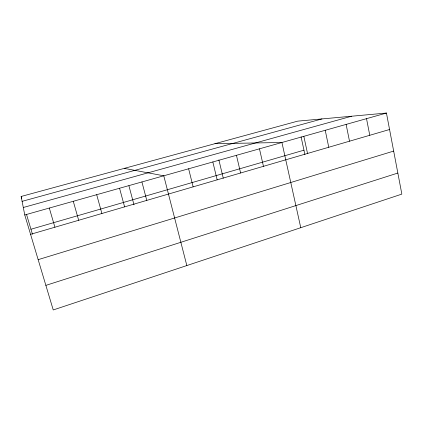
<?xml version="1.0" encoding="UTF-8"?>
<svg xmlns="http://www.w3.org/2000/svg" width="423" height="423" viewBox="0 0 423 423"><rect width="100%" height="100%" fill="white"/><g stroke="black" fill="none" stroke-linecap="round" stroke-linejoin="round"><path stroke-width="0.63" d="M45.864 285.366L397.847 173.049M38.16 259.653L393.67 151.085M30.567 234.321L389.567 129.501M30.953 229.24L303.957 150.186M24.761 214.963L386.437 113.047L401.85 194.109L53.24 309.953L24.761 214.963L21.15 196.468L297.702 121.142L386.437 113.047M23.302 207.492L351.635 116.219M22.102 201.343L321.945 118.932M214.974 143.677L281.924 142.498L300.769 227.701M124.262 168.386L163.775 175.794L186.834 265.559M21.15 196.468L21.705 198.318M26.501 214.355L32.465 234.294M49.306 208.047L54.905 227.214M73.274 201.295L78.678 220.277M96.687 194.696L101.901 213.493M119.561 188.251L124.6 206.868M128.915 185.776L134.006 204.801M141.922 181.948L146.781 200.391M188.626 168.788L193.131 186.86M212.838 161.967L217.163 179.838M218.871 159.889L223.27 178.226M236.446 155.315L240.602 172.996M259.468 148.827L263.455 166.324M301.086 136.862L304.898 154.554M303.841 136.322L307.521 153.459M325.229 130.295L328.761 147.257M346.114 124.41L349.509 141.197M366.514 118.662L369.771 135.286"/></g></svg>
